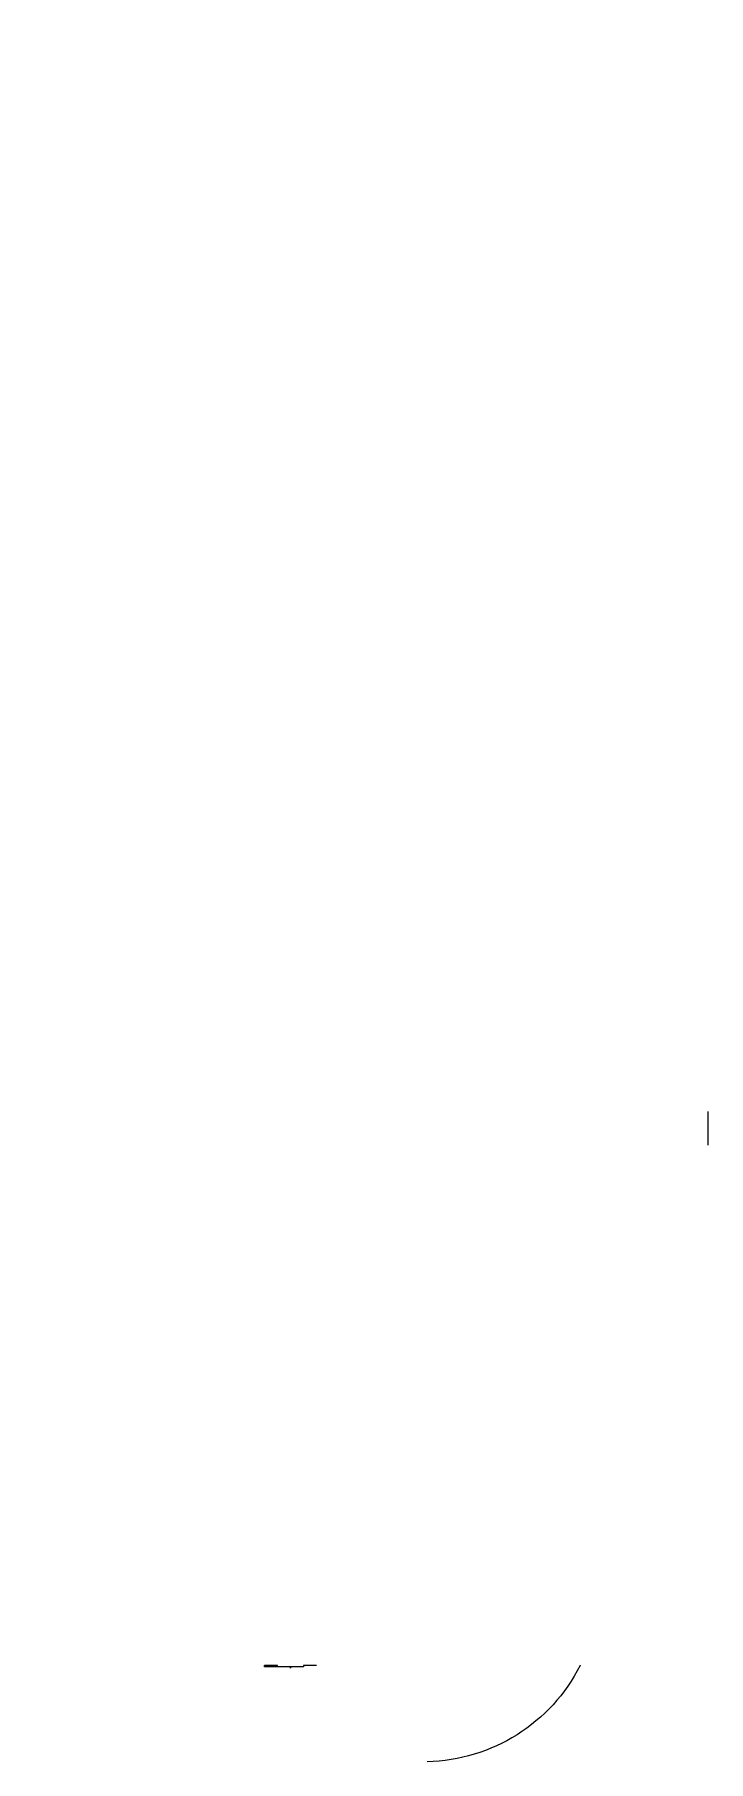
# Model space of a CAD drawing. Header units: millimetres. Extents: x 2698011 to 2856548, y 1019778 to 1210064.
# Drawn here: x 2785175.44 to 2785180.62, y 1123963.18 to 1123976.46 of the extents above; entities that cross this region are included whole.
import ezdxf

# ---------------------------------------------------------------- set-up
doc = ezdxf.new("R2010")
doc.units = ezdxf.units.MM
doc.layers.add('Bloques borde', color=9, linetype='Continuous')
doc.layers.add('Y_ CAJAS', color=9, linetype='Continuous')

# ---------------------------------------------------------------- blocks, each defined once
blk = doc.blocks.new('CO ALURA_  2500 tras 1120 CE ESQ - Inc')
at = {"layer": 'Bloques borde', "linetype": 'Continuous'}
for p, q in [((0.5345991842966386, -0.0007416697507949), (0.5345982995735598, -0.0007399999999933)), ((0.5345991842966386, -0.0007416697507949), (0.5345982995735598, -0.0007399999999933)), ((0.5355829399183847, -0.0047416697507998), (0.5355829399183847, -0.0049999999999955)), ((0.5355829399183847, -0.0047416697507998), (0.5355829399183847, -0.0049999999999955))]:
    blk.add_line(p, q, dxfattribs=at)
for points in [[(0.5325699369485335, -0.0007390805341743, 0), (0.5325699369485335, -0.0007390805341743, 0), (0.5325699369485335, -0.0007390805341743, 0), (0.5325699369485335, -0.0007390805341743, 0), (0.5324699369485302, -0.0007390805341743, 0), (0.5324699369485302, -0.0007390805341743, 0), (0.5324699369485302, -0.0007390805341743, 0), (0.5324699369485302, -0.0007390805341743, 0), (0.5324699369485302, -0.0007390805341743, 0), (0.5324699369485302, -0.0007390805341743, 0), (0.5324699369485302, -0.0007390805341743, 0), (0.5324699369485302, -0.0007290805341711, 0), (0.5324699369485302, -0.0007290805341711, 0), (0.5324699369485302, -0.0007290805341711, 0), (0.5324699369485302, -0.0007290805341711, 0), (0.5324699369485302, -0.0007290805341711, 0), (0.5324699369485302, -0.0007290805341711, 0), (0.5324699369485302, -0.0007290805341711, 0), (0.5324699369485302, -0.0007290805341711, 0), (0.5324699369485302, -0.0007290805341711, 0), (0.5324699369485302, -0.0007290805341711, 0), (0.5324699369485302, -0.0007290805341711, 0), (0.5324699369485302, -0.0007290805341711, 0), (0.5324699369485302, -0.0007290805341711, 0), (0.5324699369485302, -0.0007290805341711, 0), (0.5324699369485302, -0.0007290805341711, 0), (0.5324699369485302, -0.0007290805341711, 0), (0.5324699369485302, -0.0007290805341711, 0), (0.5324699369485302, -0.0007290805341711, 0), (0.5324699369485302, -0.0007290805341711, 0), (0.5324699369485302, -0.0007290805341711, 0), (0.5324699369485302, -0.0007290805341711, 0), (0.5324699369485302, -0.0007290805341711, 0), (0.5324699369485302, -0.0007290805341711, 0), (0.5324699369485302, -0.0007290805341711, 0), (0.5324699369485302, -0.0007290805341711, 0), (0.5324699369485302, -0.0007290805341711, 0), (0.5324699369485302, -0.0007290805341711, 0), (0.5324699369485302, -0.0007290805341711, 0), (0.5324699369485302, -0.0007290805341711, 0), (0.5324699369485302, -0.0007290805341711, 0), (0.5324699369485302, -0.0007290805341711, 0), (0.5324699369485302, -0.0007290805341711, 0), (0.5323699369485269, -0.0007290805341711, 0), (0.5323699369485269, -0.0007290805341711, 0), (0.5323699369485269, -0.0007290805341711, 0), (0.5323699369485269, -0.0007290805341711, 0), (0.5323699369485269, -0.0007290805341711, 0), (0.5323699369485269, -0.0007290805341711, 0), (0.5323699369485269, -0.0007290805341711, 0), (0.5323699369485269, -0.0007290805341711, 0), (0.5323699369485269, -0.0007290805341711, 0), (0.5323699369485269, -0.0007290805341711, 0), (0.5323699369485269, -0.0007290805341711, 0), (0.5323699369485269, -0.0007290805341711, 0), (0.5323699369485269, -0.0007290805341711, 0), (0.5323699369485269, -0.0007290805341711, 0), (0.5323699369485269, -0.0007290805341711, 0), (0.5323699369485269, -0.0007290805341711, 0), (0.5323699369485269, -0.0007290805341711, 0), (0.5323699369485269, -0.0007190805341679, 0), (0.5323699369485269, -0.0007190805341679, 0), (0.5323699369485269, -0.0007190805341679, 0), (0.5323699369485269, -0.0007190805341679, 0), (0.5323699369485269, -0.0007190805341679, 0), (0.5323699369485269, -0.0007190805341679, 0), (0.5323699369485269, -0.0007190805341679, 0), (0.5323699369485269, -0.0007190805341679, 0), (0.5323699369485269, -0.0007190805341679, 0), (0.5323699369485269, -0.0007290805341711, 0), (0.5323699369485269, -0.0007290805341711, 0), (0.5323699369485269, -0.0007290805341711, 0), (0.5323699369485269, -0.0007290805341711, 0), (0.5323699369485269, -0.0007290805341711, 0), (0.5323699369485269, -0.0007290805341711, 0), (0.5323699369485269, -0.0007290805341711, 0), (0.5322699369485236, -0.0007290805341711, 0), (0.5322699369485236, -0.0007290805341711, 0), (0.5322699369485236, -0.0007290805341711, 0), (0.5322699369485236, -0.0007290805341711, 0), (0.5322699369485236, -0.0007290805341711, 0), (0.5322699369485236, -0.0007290805341711, 0), (0.5322699369485236, -0.0007290805341711, 0), (0.5322699369485236, -0.0007290805341711, 0), (0.5322699369485236, -0.0007290805341711, 0), (0.5322699369485236, -0.0007290805341711, 0), (0.5322699369485236, -0.0007290805341711, 0), (0.5322699369485236, -0.0007290805341711, 0), (0.5322699369485236, -0.0007290805341711, 0), (0.5322699369485236, -0.0007290805341711, 0), (0.5322699369485236, -0.0007290805341711, 0), (0.5322699369485236, -0.0007290805341711, 0), (0.5322699369485236, -0.0007290805341711, 0), (0.5322699369485236, -0.0007290805341711, 0), (0.5322699369485236, -0.0007290805341711, 0), (0.5322699369485236, -0.0007290805341711, 0), (0.5322699369485236, -0.0007290805341711, 0), (0.5322699369485236, -0.0007290805341711, 0), (0.5322699369485236, -0.0007290805341711, 0), (0.5322699369485236, -0.0007290805341711, 0), (0.5322699369485236, -0.0007290805341711, 0), (0.5322699369485236, -0.0007290805341711, 0), (0.5322699369485236, -0.0007290805341711, 0), (0.5322699369485236, -0.0007290805341711, 0), (0.5322699369485236, -0.0007290805341711, 0), (0.5322699369485236, -0.0007290805341711, 0), (0.5321699369485487, -0.0007290805341711, 0), (0.5321699369485487, -0.0007290805341711, 0), (0.5321699369485487, -0.0007290805341711, 0), (0.5321699369485487, -0.0007290805341711, 0), (0.5321699369485487, -0.0007290805341711, 0), (0.5321699369485487, -0.0007290805341711, 0), (0.5321699369485487, -0.0007290805341711, 0), (0.5321699369485487, -0.0007290805341711, 0), (0.5321699369485487, -0.0007290805341711, 0), (0.5321699369485487, -0.0007290805341711, 0), (0.5321699369485487, -0.0007290805341711, 0), (0.5321699369485487, -0.0007290805341711, 0), (0.5321699369485487, -0.0007390805341743, 0), (0.5321699369485487, -0.0007390805341743, 0), (0.5321699369485487, -0.0007390805341743, 0), (0.5321699369485487, -0.0007390805341743, 0), (0.5321699369485487, -0.0007390805341743, 0), (0.5321699369485487, -0.0007390805341743, 0), (0.5321699369485487, -0.0007390805341743, 0), (0.5321699369485487, -0.0007390805341743, 0), (0.5321699369485487, -0.0007390805341743, 0), (0.5321699369485487, -0.0007390805341743, 0), (0.5321699369485487, -0.0007390805341743, 0)], [(0.5325699369485335, -0.0007390805341743, 0), (0.5325699369485335, -0.0007390805341743, 0), (0.5325699369485335, -0.0007390805341743, 0), (0.5325699369485335, -0.0007390805341743, 0), (0.5324699369485302, -0.0007390805341743, 0), (0.5324699369485302, -0.0007390805341743, 0), (0.5324699369485302, -0.0007390805341743, 0), (0.5324699369485302, -0.0007390805341743, 0), (0.5324699369485302, -0.0007390805341743, 0), (0.5324699369485302, -0.0007390805341743, 0), (0.5324699369485302, -0.0007390805341743, 0), (0.5324699369485302, -0.0007290805341711, 0), (0.5324699369485302, -0.0007290805341711, 0), (0.5324699369485302, -0.0007290805341711, 0), (0.5324699369485302, -0.0007290805341711, 0), (0.5324699369485302, -0.0007290805341711, 0), (0.5324699369485302, -0.0007290805341711, 0), (0.5324699369485302, -0.0007290805341711, 0), (0.5324699369485302, -0.0007290805341711, 0), (0.5324699369485302, -0.0007290805341711, 0), (0.5324699369485302, -0.0007290805341711, 0), (0.5324699369485302, -0.0007290805341711, 0), (0.5324699369485302, -0.0007290805341711, 0), (0.5324699369485302, -0.0007290805341711, 0), (0.5324699369485302, -0.0007290805341711, 0), (0.5324699369485302, -0.0007290805341711, 0), (0.5324699369485302, -0.0007290805341711, 0), (0.5324699369485302, -0.0007290805341711, 0), (0.5324699369485302, -0.0007290805341711, 0), (0.5324699369485302, -0.0007290805341711, 0), (0.5324699369485302, -0.0007290805341711, 0), (0.5324699369485302, -0.0007290805341711, 0), (0.5324699369485302, -0.0007290805341711, 0), (0.5324699369485302, -0.0007290805341711, 0), (0.5324699369485302, -0.0007290805341711, 0), (0.5324699369485302, -0.0007290805341711, 0), (0.5324699369485302, -0.0007290805341711, 0), (0.5324699369485302, -0.0007290805341711, 0), (0.5324699369485302, -0.0007290805341711, 0), (0.5324699369485302, -0.0007290805341711, 0), (0.5324699369485302, -0.0007290805341711, 0), (0.5324699369485302, -0.0007290805341711, 0), (0.5324699369485302, -0.0007290805341711, 0), (0.5323699369485269, -0.0007290805341711, 0), (0.5323699369485269, -0.0007290805341711, 0), (0.5323699369485269, -0.0007290805341711, 0), (0.5323699369485269, -0.0007290805341711, 0), (0.5323699369485269, -0.0007290805341711, 0), (0.5323699369485269, -0.0007290805341711, 0), (0.5323699369485269, -0.0007290805341711, 0), (0.5323699369485269, -0.0007290805341711, 0), (0.5323699369485269, -0.0007290805341711, 0), (0.5323699369485269, -0.0007290805341711, 0), (0.5323699369485269, -0.0007290805341711, 0), (0.5323699369485269, -0.0007290805341711, 0), (0.5323699369485269, -0.0007290805341711, 0), (0.5323699369485269, -0.0007290805341711, 0), (0.5323699369485269, -0.0007290805341711, 0), (0.5323699369485269, -0.0007290805341711, 0), (0.5323699369485269, -0.0007290805341711, 0), (0.5323699369485269, -0.0007190805341679, 0), (0.5323699369485269, -0.0007190805341679, 0), (0.5323699369485269, -0.0007190805341679, 0), (0.5323699369485269, -0.0007190805341679, 0), (0.5323699369485269, -0.0007190805341679, 0), (0.5323699369485269, -0.0007190805341679, 0), (0.5323699369485269, -0.0007190805341679, 0), (0.5323699369485269, -0.0007190805341679, 0), (0.5323699369485269, -0.0007190805341679, 0), (0.5323699369485269, -0.0007290805341711, 0), (0.5323699369485269, -0.0007290805341711, 0), (0.5323699369485269, -0.0007290805341711, 0), (0.5323699369485269, -0.0007290805341711, 0), (0.5323699369485269, -0.0007290805341711, 0), (0.5323699369485269, -0.0007290805341711, 0), (0.5323699369485269, -0.0007290805341711, 0), (0.5322699369485236, -0.0007290805341711, 0), (0.5322699369485236, -0.0007290805341711, 0), (0.5322699369485236, -0.0007290805341711, 0), (0.5322699369485236, -0.0007290805341711, 0), (0.5322699369485236, -0.0007290805341711, 0), (0.5322699369485236, -0.0007290805341711, 0), (0.5322699369485236, -0.0007290805341711, 0), (0.5322699369485236, -0.0007290805341711, 0), (0.5322699369485236, -0.0007290805341711, 0), (0.5322699369485236, -0.0007290805341711, 0), (0.5322699369485236, -0.0007290805341711, 0), (0.5322699369485236, -0.0007290805341711, 0), (0.5322699369485236, -0.0007290805341711, 0), (0.5322699369485236, -0.0007290805341711, 0), (0.5322699369485236, -0.0007290805341711, 0), (0.5322699369485236, -0.0007290805341711, 0), (0.5322699369485236, -0.0007290805341711, 0), (0.5322699369485236, -0.0007290805341711, 0), (0.5322699369485236, -0.0007290805341711, 0), (0.5322699369485236, -0.0007290805341711, 0), (0.5322699369485236, -0.0007290805341711, 0), (0.5322699369485236, -0.0007290805341711, 0), (0.5322699369485236, -0.0007290805341711, 0), (0.5322699369485236, -0.0007290805341711, 0), (0.5322699369485236, -0.0007290805341711, 0), (0.5322699369485236, -0.0007290805341711, 0), (0.5322699369485236, -0.0007290805341711, 0), (0.5322699369485236, -0.0007290805341711, 0), (0.5322699369485236, -0.0007290805341711, 0), (0.5322699369485236, -0.0007290805341711, 0), (0.5321699369485487, -0.0007290805341711, 0), (0.5321699369485487, -0.0007290805341711, 0), (0.5321699369485487, -0.0007290805341711, 0), (0.5321699369485487, -0.0007290805341711, 0), (0.5321699369485487, -0.0007290805341711, 0), (0.5321699369485487, -0.0007290805341711, 0), (0.5321699369485487, -0.0007290805341711, 0), (0.5321699369485487, -0.0007290805341711, 0), (0.5321699369485487, -0.0007290805341711, 0), (0.5321699369485487, -0.0007290805341711, 0), (0.5321699369485487, -0.0007290805341711, 0), (0.5321699369485487, -0.0007290805341711, 0), (0.5321699369485487, -0.0007390805341743, 0), (0.5321699369485487, -0.0007390805341743, 0), (0.5321699369485487, -0.0007390805341743, 0), (0.5321699369485487, -0.0007390805341743, 0), (0.5321699369485487, -0.0007390805341743, 0), (0.5321699369485487, -0.0007390805341743, 0), (0.5321699369485487, -0.0007390805341743, 0), (0.5321699369485487, -0.0007390805341743, 0), (0.5321699369485487, -0.0007390805341743, 0), (0.5321699369485487, -0.0007390805341743, 0), (0.5321699369485487, -0.0007390805341743, 0)], [(0.5325699369485335, -0.0007390805341743, 0), (0.5325699369485335, -0.0007390805341743, 0), (0.5325699369485335, -0.0007390805341743, 0), (0.5325699369485335, -0.0007390805341743, 0), (0.5324699369485302, -0.0007390805341743, 0), (0.5324699369485302, -0.0007390805341743, 0), (0.5324699369485302, -0.0007390805341743, 0), (0.5324699369485302, -0.0007390805341743, 0), (0.5324699369485302, -0.0007390805341743, 0), (0.5324699369485302, -0.0007390805341743, 0), (0.5324699369485302, -0.0007390805341743, 0), (0.5324699369485302, -0.0007390805341743, 0), (0.5324699369485302, -0.0007390805341743, 0), (0.5324699369485302, -0.0007390805341743, 0), (0.5324699369485302, -0.0007390805341743, 0), (0.5324699369485302, -0.0007390805341743, 0), (0.5324699369485302, -0.0007390805341743, 0), (0.5324699369485302, -0.0007390805341743, 0), (0.5324699369485302, -0.0007390805341743, 0), (0.5324699369485302, -0.0007390805341743, 0), (0.5324699369485302, -0.0007390805341743, 0), (0.5324699369485302, -0.0007390805341743, 0), (0.5324699369485302, -0.0007390805341743, 0), (0.5324699369485302, -0.0007390805341743, 0), (0.5324699369485302, -0.0007290805341711, 0), (0.5324699369485302, -0.0007290805341711, 0), (0.5324699369485302, -0.0007290805341711, 0), (0.5324699369485302, -0.0007290805341711, 0), (0.5324699369485302, -0.0007290805341711, 0), (0.5324699369485302, -0.0007290805341711, 0), (0.5324699369485302, -0.0007290805341711, 0), (0.5324699369485302, -0.0007290805341711, 0), (0.5324699369485302, -0.0007290805341711, 0), (0.5324699369485302, -0.0007290805341711, 0), (0.5324699369485302, -0.0007290805341711, 0), (0.5324699369485302, -0.0007290805341711, 0), (0.5324699369485302, -0.0007290805341711, 0), (0.5324699369485302, -0.0007290805341711, 0), (0.5324699369485302, -0.0007290805341711, 0), (0.5324699369485302, -0.0007290805341711, 0), (0.5324699369485302, -0.0007290805341711, 0), (0.5324699369485302, -0.0007290805341711, 0), (0.5324699369485302, -0.0007290805341711, 0), (0.5324699369485302, -0.0007290805341711, 0), (0.5323699369485269, -0.0007290805341711, 0), (0.5323699369485269, -0.0007290805341711, 0), (0.5323699369485269, -0.0007290805341711, 0), (0.5323699369485269, -0.0007290805341711, 0), (0.5323699369485269, -0.0007290805341711, 0), (0.5323699369485269, -0.0007290805341711, 0), (0.5323699369485269, -0.0007290805341711, 0), (0.5323699369485269, -0.0007290805341711, 0), (0.5323699369485269, -0.0007290805341711, 0), (0.5323699369485269, -0.0007290805341711, 0), (0.5323699369485269, -0.0007290805341711, 0), (0.5323699369485269, -0.0007290805341711, 0), (0.5323699369485269, -0.0007290805341711, 0), (0.5323699369485269, -0.0007290805341711, 0), (0.5323699369485269, -0.0007290805341711, 0), (0.5323699369485269, -0.0007290805341711, 0), (0.5323699369485269, -0.0007290805341711, 0), (0.5323699369485269, -0.0007290805341711, 0), (0.5323699369485269, -0.0007290805341711, 0), (0.5323699369485269, -0.0007290805341711, 0), (0.5323699369485269, -0.0007290805341711, 0), (0.5323699369485269, -0.0007290805341711, 0), (0.5323699369485269, -0.0007290805341711, 0), (0.5323699369485269, -0.0007290805341711, 0), (0.5323699369485269, -0.0007290805341711, 0), (0.5323699369485269, -0.0007290805341711, 0), (0.5323699369485269, -0.0007290805341711, 0), (0.5323699369485269, -0.0007290805341711, 0), (0.5323699369485269, -0.0007290805341711, 0), (0.5323699369485269, -0.0007290805341711, 0), (0.5323699369485269, -0.0007290805341711, 0), (0.5323699369485269, -0.0007290805341711, 0), (0.5323699369485269, -0.0007290805341711, 0), (0.5322699369485236, -0.0007290805341711, 0), (0.5322699369485236, -0.0007290805341711, 0), (0.5322699369485236, -0.0007290805341711, 0), (0.5322699369485236, -0.0007290805341711, 0), (0.5322699369485236, -0.0007290805341711, 0), (0.5322699369485236, -0.0007290805341711, 0), (0.5322699369485236, -0.0007290805341711, 0), (0.5322699369485236, -0.0007290805341711, 0), (0.5322699369485236, -0.0007290805341711, 0), (0.5322699369485236, -0.0007290805341711, 0), (0.5322699369485236, -0.0007290805341711, 0), (0.5322699369485236, -0.0007290805341711, 0), (0.5322699369485236, -0.0007290805341711, 0), (0.5322699369485236, -0.0007290805341711, 0), (0.5322699369485236, -0.0007290805341711, 0), (0.5322699369485236, -0.0007290805341711, 0), (0.5322699369485236, -0.0007290805341711, 0), (0.5322699369485236, -0.0007290805341711, 0), (0.5322699369485236, -0.0007290805341711, 0), (0.5322699369485236, -0.0007290805341711, 0), (0.5322699369485236, -0.0007290805341711, 0), (0.5322699369485236, -0.0007290805341711, 0), (0.5322699369485236, -0.0007290805341711, 0), (0.5322699369485236, -0.0007290805341711, 0), (0.5322699369485236, -0.0007290805341711, 0), (0.5322699369485236, -0.0007290805341711, 0), (0.5322699369485236, -0.0007290805341711, 0), (0.5322699369485236, -0.0007290805341711, 0), (0.5322699369485236, -0.0007390805341743, 0), (0.5322699369485236, -0.0007390805341743, 0), (0.5321699369485487, -0.0007390805341743, 0), (0.5321699369485487, -0.0007390805341743, 0), (0.5321699369485487, -0.0007390805341743, 0), (0.5321699369485487, -0.0007390805341743, 0), (0.5321699369485487, -0.0007390805341743, 0), (0.5321699369485487, -0.0007390805341743, 0), (0.5321699369485487, -0.0007390805341743, 0), (0.5321699369485487, -0.0007390805341743, 0), (0.5321699369485487, -0.0007390805341743, 0), (0.5321699369485487, -0.0007390805341743, 0), (0.5321699369485487, -0.0007390805341743, 0), (0.5321699369485487, -0.0007390805341743, 0), (0.5321699369485487, -0.0007390805341743, 0), (0.5321699369485487, -0.0007390805341743, 0), (0.5321699369485487, -0.0007390805341743, 0), (0.5321699369485487, -0.0007390805341743, 0), (0.5321699369485487, -0.0007390805341743, 0), (0.5321699369485487, -0.0007390805341743, 0), (0.5321699369485487, -0.0007390805341743, 0), (0.5321699369485487, -0.0007390805341743, 0), (0.5321699369485487, -0.0007390805341743, 0), (0.5321699369485487, -0.0007390805341743, 0)], [(0.5325699369485335, -0.0007390805341743, 0), (0.5325699369485335, -0.0007390805341743, 0), (0.5325699369485335, -0.0007390805341743, 0), (0.5325699369485335, -0.0007390805341743, 0), (0.5324699369485302, -0.0007390805341743, 0), (0.5324699369485302, -0.0007390805341743, 0), (0.5324699369485302, -0.0007390805341743, 0), (0.5324699369485302, -0.0007390805341743, 0), (0.5324699369485302, -0.0007390805341743, 0), (0.5324699369485302, -0.0007390805341743, 0), (0.5324699369485302, -0.0007390805341743, 0), (0.5324699369485302, -0.0007390805341743, 0), (0.5324699369485302, -0.0007390805341743, 0), (0.5324699369485302, -0.0007390805341743, 0), (0.5324699369485302, -0.0007390805341743, 0), (0.5324699369485302, -0.0007390805341743, 0), (0.5324699369485302, -0.0007390805341743, 0), (0.5324699369485302, -0.0007390805341743, 0), (0.5324699369485302, -0.0007390805341743, 0), (0.5324699369485302, -0.0007390805341743, 0), (0.5324699369485302, -0.0007390805341743, 0), (0.5324699369485302, -0.0007390805341743, 0), (0.5324699369485302, -0.0007390805341743, 0), (0.5324699369485302, -0.0007390805341743, 0), (0.5324699369485302, -0.0007290805341711, 0), (0.5324699369485302, -0.0007290805341711, 0), (0.5324699369485302, -0.0007290805341711, 0), (0.5324699369485302, -0.0007290805341711, 0), (0.5324699369485302, -0.0007290805341711, 0), (0.5324699369485302, -0.0007290805341711, 0), (0.5324699369485302, -0.0007290805341711, 0), (0.5324699369485302, -0.0007290805341711, 0), (0.5324699369485302, -0.0007290805341711, 0), (0.5324699369485302, -0.0007290805341711, 0), (0.5324699369485302, -0.0007290805341711, 0), (0.5324699369485302, -0.0007290805341711, 0), (0.5324699369485302, -0.0007290805341711, 0), (0.5324699369485302, -0.0007290805341711, 0), (0.5324699369485302, -0.0007290805341711, 0), (0.5324699369485302, -0.0007290805341711, 0), (0.5324699369485302, -0.0007290805341711, 0), (0.5324699369485302, -0.0007290805341711, 0), (0.5324699369485302, -0.0007290805341711, 0), (0.5324699369485302, -0.0007290805341711, 0), (0.5323699369485269, -0.0007290805341711, 0), (0.5323699369485269, -0.0007290805341711, 0), (0.5323699369485269, -0.0007290805341711, 0), (0.5323699369485269, -0.0007290805341711, 0), (0.5323699369485269, -0.0007290805341711, 0), (0.5323699369485269, -0.0007290805341711, 0), (0.5323699369485269, -0.0007290805341711, 0), (0.5323699369485269, -0.0007290805341711, 0), (0.5323699369485269, -0.0007290805341711, 0), (0.5323699369485269, -0.0007290805341711, 0), (0.5323699369485269, -0.0007290805341711, 0), (0.5323699369485269, -0.0007290805341711, 0), (0.5323699369485269, -0.0007290805341711, 0), (0.5323699369485269, -0.0007290805341711, 0), (0.5323699369485269, -0.0007290805341711, 0), (0.5323699369485269, -0.0007290805341711, 0), (0.5323699369485269, -0.0007290805341711, 0), (0.5323699369485269, -0.0007290805341711, 0), (0.5323699369485269, -0.0007290805341711, 0), (0.5323699369485269, -0.0007290805341711, 0), (0.5323699369485269, -0.0007290805341711, 0), (0.5323699369485269, -0.0007290805341711, 0), (0.5323699369485269, -0.0007290805341711, 0), (0.5323699369485269, -0.0007290805341711, 0), (0.5323699369485269, -0.0007290805341711, 0), (0.5323699369485269, -0.0007290805341711, 0), (0.5323699369485269, -0.0007290805341711, 0), (0.5323699369485269, -0.0007290805341711, 0), (0.5323699369485269, -0.0007290805341711, 0), (0.5323699369485269, -0.0007290805341711, 0), (0.5323699369485269, -0.0007290805341711, 0), (0.5323699369485269, -0.0007290805341711, 0), (0.5323699369485269, -0.0007290805341711, 0), (0.5322699369485236, -0.0007290805341711, 0), (0.5322699369485236, -0.0007290805341711, 0), (0.5322699369485236, -0.0007290805341711, 0), (0.5322699369485236, -0.0007290805341711, 0), (0.5322699369485236, -0.0007290805341711, 0), (0.5322699369485236, -0.0007290805341711, 0), (0.5322699369485236, -0.0007290805341711, 0), (0.5322699369485236, -0.0007290805341711, 0), (0.5322699369485236, -0.0007290805341711, 0), (0.5322699369485236, -0.0007290805341711, 0), (0.5322699369485236, -0.0007290805341711, 0), (0.5322699369485236, -0.0007290805341711, 0), (0.5322699369485236, -0.0007290805341711, 0), (0.5322699369485236, -0.0007290805341711, 0), (0.5322699369485236, -0.0007290805341711, 0), (0.5322699369485236, -0.0007290805341711, 0), (0.5322699369485236, -0.0007290805341711, 0), (0.5322699369485236, -0.0007290805341711, 0), (0.5322699369485236, -0.0007290805341711, 0), (0.5322699369485236, -0.0007290805341711, 0), (0.5322699369485236, -0.0007290805341711, 0), (0.5322699369485236, -0.0007290805341711, 0), (0.5322699369485236, -0.0007290805341711, 0), (0.5322699369485236, -0.0007290805341711, 0), (0.5322699369485236, -0.0007290805341711, 0), (0.5322699369485236, -0.0007290805341711, 0), (0.5322699369485236, -0.0007290805341711, 0), (0.5322699369485236, -0.0007290805341711, 0), (0.5322699369485236, -0.0007390805341743, 0), (0.5322699369485236, -0.0007390805341743, 0), (0.5321699369485487, -0.0007390805341743, 0), (0.5321699369485487, -0.0007390805341743, 0), (0.5321699369485487, -0.0007390805341743, 0), (0.5321699369485487, -0.0007390805341743, 0), (0.5321699369485487, -0.0007390805341743, 0), (0.5321699369485487, -0.0007390805341743, 0), (0.5321699369485487, -0.0007390805341743, 0), (0.5321699369485487, -0.0007390805341743, 0), (0.5321699369485487, -0.0007390805341743, 0), (0.5321699369485487, -0.0007390805341743, 0), (0.5321699369485487, -0.0007390805341743, 0), (0.5321699369485487, -0.0007390805341743, 0), (0.5321699369485487, -0.0007390805341743, 0), (0.5321699369485487, -0.0007390805341743, 0), (0.5321699369485487, -0.0007390805341743, 0), (0.5321699369485487, -0.0007390805341743, 0), (0.5321699369485487, -0.0007390805341743, 0), (0.5321699369485487, -0.0007390805341743, 0), (0.5321699369485487, -0.0007390805341743, 0), (0.5321699369485487, -0.0007390805341743, 0), (0.5321699369485487, -0.0007390805341743, 0), (0.5321699369485487, -0.0007390805341743, 0)]]:
    blk.add_polyline3d(points, dxfattribs=at)
blk.add_arc((0.5333943637362211, -0.0013488416664842), 0.0013491292285401, 26.82615256040962, 88.81700106771389, dxfattribs=at)
blk.add_arc((0.5333943637362211, -0.0013488416664842), 0.0013491292285401, 26.82615256040962, 88.81700106771389, dxfattribs=at)

msp = doc.modelspace()

# ---------------------------------------------------------------- block references
at = {"layer": 'Y_ CAJAS', "xscale": -1000, "yscale": 1000, "zscale": 1000, "rotation": 179.9977225467084}
msp.add_blockref('CO ALURA_  2500 tras 1120 CE ESQ - Inc', (2784645.039340747, 1123963.197259254, -0.3880036102033024), dxfattribs=at)

doc.saveas('drawing.dxf')
